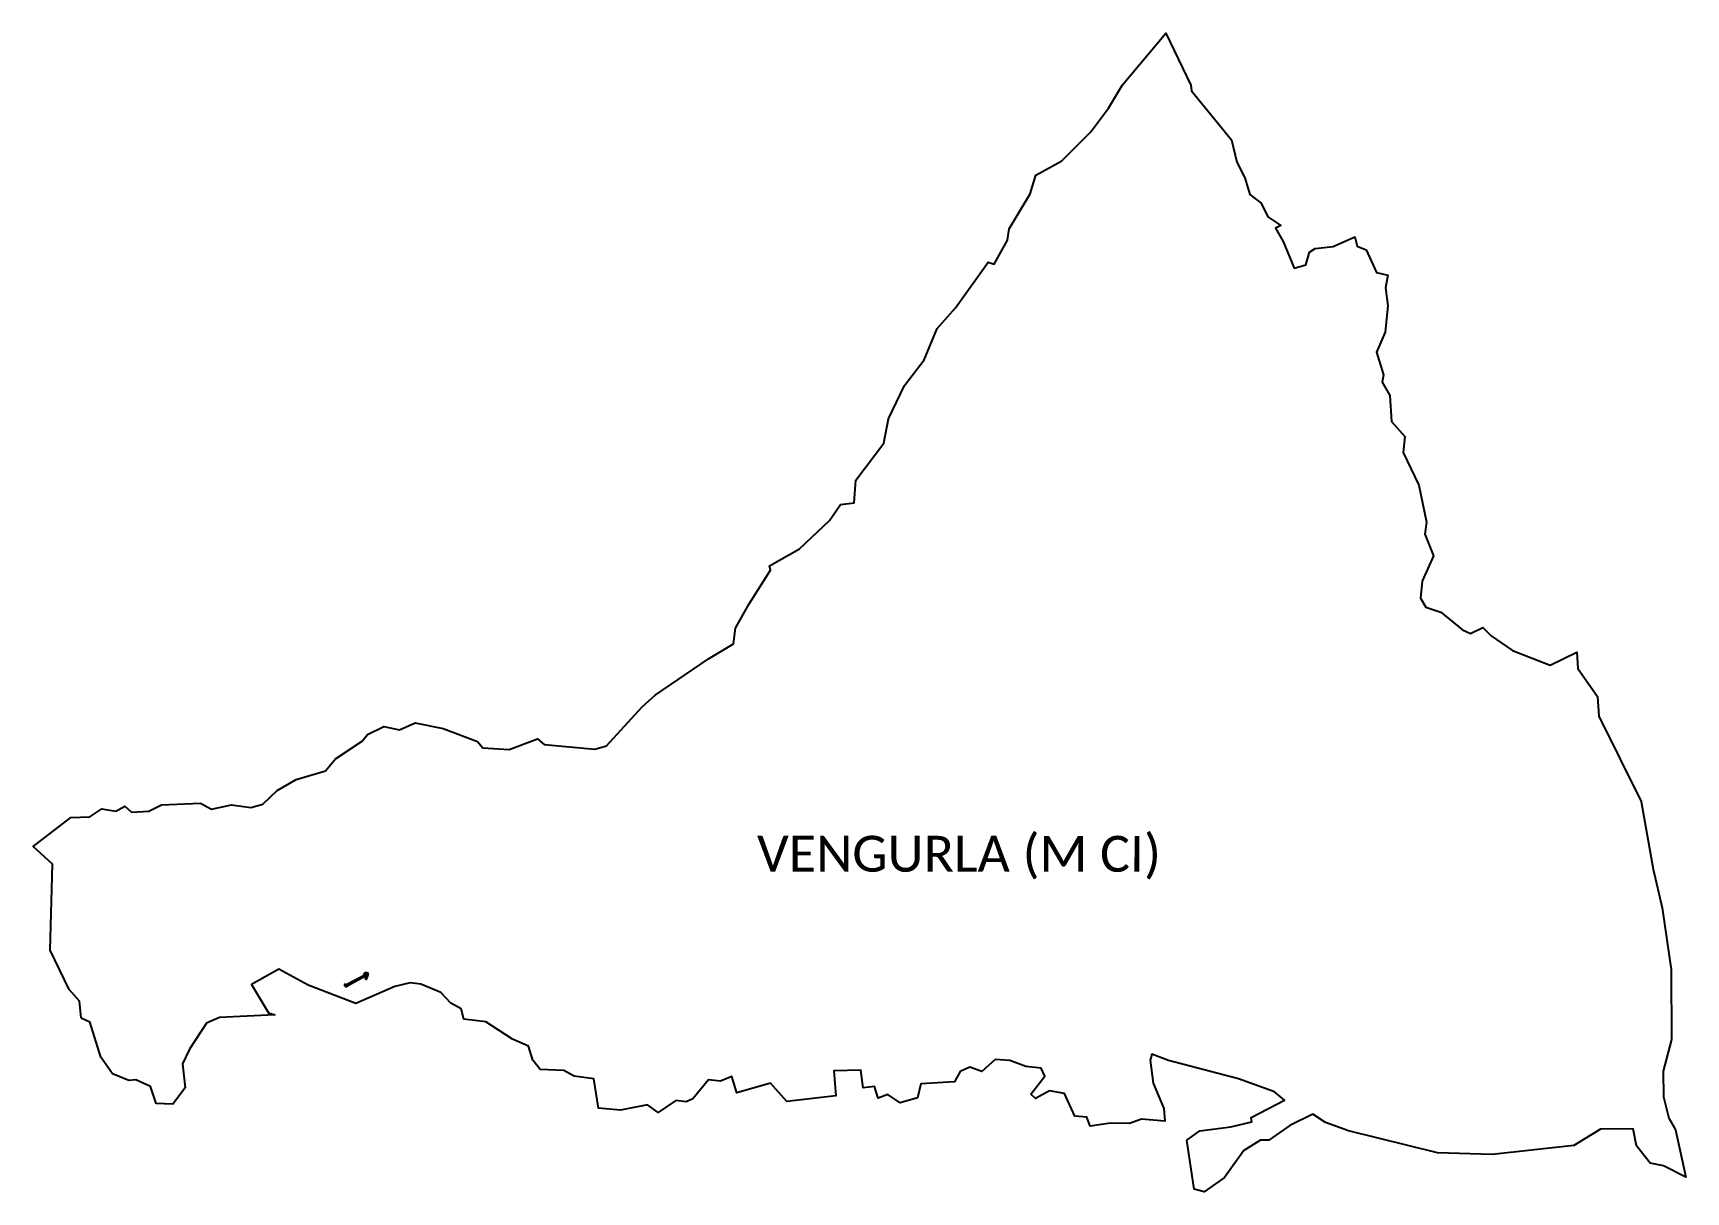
# Model space of a CAD drawing. Header units: metres. Extents: x 351288 to 357899, y 1752801 to 1757437.
import ezdxf

# ---------------------------------------------------------------- set-up
doc = ezdxf.new("R2010")
doc.units = ezdxf.units.M
doc.header["$MEASUREMENT"] = 0
for name, color, linetype in [('JETTY', 41, 'Continuous'), ('JETTY HATCH', 220, 'Continuous'), ('village', 3, 'Continuous'), ('VILLAGE NAME', 250, 'Continuous')]:
    doc.layers.add(name, color=color, linetype=linetype)
doc.styles.get("Standard").update_dxf_attribs({"font": 'arial.ttf'})

msp = doc.modelspace()

# ---------------------------------------------------------------- linework, layer by layer
at = {"layer": 'JETTY'}
for p, q in [((352613, 1753667), (352540.9, 1753628.6)), ((352606.1, 1753658.3), (352620.6, 1753665.8)), ((352617.7, 1753679), (352610.1, 1753672.2)), ((352610.1, 1753672.2), (352613, 1753667)), ((352621.5, 1753665.4), (352616.8, 1753652.7)), ((352630.1, 1753674), (352617.7, 1753679)), ((352620.6, 1753665.8), (352621.5, 1753665.4)), ((352622, 1753650.9), (352626.6, 1753665.6)), ((352626.6, 1753665.6), (352627.5, 1753665.4)), ((352627.5, 1753665.4), (352630.1, 1753674)), ((352535.9, 1753633.5), (352533, 1753630.2)), ((352533, 1753630.2), (352539.6, 1753621.7)), ((352538.8, 1753627.6), (352535.9, 1753633.5)), ((352540.9, 1753628.6), (352538.8, 1753627.6)), ((352539.6, 1753621.7), (352558.5, 1753633.8)), ((352558.5, 1753633.8), (352606.1, 1753658.3)), ((352616.8, 1753652.7), (352622, 1753650.9))]:
    msp.add_line(p, q, dxfattribs=at)
at = {"layer": 'JETTY HATCH', "linetype": 'Continuous'}
for p, q in [((352608.3, 1753659.5), (352605, 1753662.8)), ((352605.5, 1753658), (352623.9, 1753676.5)), ((352610.4, 1753671.8), (352616.9, 1753678.3)), ((352614.2, 1753662.5), (352610.8, 1753665.9)), ((352620, 1753665.5), (352611.8, 1753673.7)), ((352627.8, 1753666.5), (352616.4, 1753677.9)), ((352625, 1753660.5), (352621.1, 1753664.4)), ((352621.4, 1753665.1), (352630, 1753673.7)), ((352629.9, 1753673.3), (352628.6, 1753674.6)), ((352533.2, 1753629.9), (352536.2, 1753632.9)), ((352537.1, 1753625), (352540.6, 1753628.5)), ((352539.9, 1753621.8), (352538, 1753623.7)), ((352545.3, 1753625.3), (352541.6, 1753629)), ((352550.7, 1753628.7), (352547.4, 1753632.1)), ((352547.9, 1753627), (352559.5, 1753638.5)), ((352556.1, 1753632.2), (352553.1, 1753635.1)), ((352561.7, 1753635.4), (352558.9, 1753638.2)), ((352567.5, 1753638.4), (352564.6, 1753641.3)), ((352569, 1753639.2), (352578.4, 1753648.6)), ((352573.3, 1753641.4), (352570.4, 1753644.4)), ((352579.2, 1753644.4), (352576.2, 1753647.4)), ((352585, 1753647.4), (352581.9, 1753650.5)), ((352587.2, 1753648.6), (352597.3, 1753658.7)), ((352590.8, 1753650.5), (352587.7, 1753653.6)), ((352596.7, 1753653.5), (352593.5, 1753656.7)), ((352602.5, 1753656.5), (352599.2, 1753659.7)), ((352617.6, 1753652.4), (352624.7, 1753659.6)), ((352622.9, 1753653.7), (352618.7, 1753657.9))]:
    msp.add_line(p, q, dxfattribs=at)
at = {"layer": 'village'}
msp.add_lwpolyline([(351481.1, 1753496.8), (351515.1, 1753481.8)], dxfattribs=at)
at = {"layer": 'village', "color": 3, "true_color": 0x00ff00}
for points in [[(351481.1, 1753496.8, 0), (351474.4, 1753564.5, 0), (351432.3, 1753611, 0), (351357.1, 1753767.3, 0), (351366.2, 1754112.2, 0), (351288.1, 1754182.3, 0), (351439.2, 1754299.2, 0), (351515.5, 1754301.4, 0), (351563.8, 1754332.7, 0), (351618.8, 1754324.2, 0), (351654.6, 1754343.6, 0), (351681.3, 1754320.2, 0), (351751.2, 1754324.4, 0), (351802.4, 1754348.9, 0), (351957.3, 1754356.5, 0), (352001.4, 1754331.6, 0), (352081.3, 1754348.8, 0), (352159.5, 1754338.3, 0), (352206.5, 1754351.6, 0), (352264.4, 1754406.1, 0), (352339.9, 1754450.9, 0), (352457.8, 1754485.9, 0), (352498.3, 1754533.5, 0), (352604.8, 1754603.5, 0), (352626.1, 1754631.4, 0), (352691.6, 1754662.2, 0), (352753.5, 1754649, 0), (352816.4, 1754677.4, 0), (352927.7, 1754655.1, 0), (353066.2, 1754602.5, 0), (353087.5, 1754578, 0), (353192.5, 1754570.2, 0), (353305.7, 1754613.7, 0), (353332.5, 1754591.2, 0), (353534.7, 1754572.2, 0), (353581.3, 1754585, 0), (353723.6, 1754741.1, 0), (353775.6, 1754788.3, 0), (353989.2, 1754933.3, 0), (354089.8, 1754994.1, 0), (354097.9, 1755055.9, 0), (354151.9, 1755153.9, 0), (354238, 1755288.2, 0), (354234.1, 1755305.1, 0), (354353.5, 1755373.6, 0), (354473, 1755487.1, 0), (354517.4, 1755550.3, 0), (354572.7, 1755557.7, 0), (354578.4, 1755648.8, 0), (354690.8, 1755796.5, 0), (354710.1, 1755894.2, 0), (354774, 1756027.4, 0), (354852.5, 1756129.5, 0), (354903.6, 1756254.7, 0), (354977.1, 1756338.1, 0), (355107.7, 1756520.3, 0), (355132.1, 1756512.1, 0), (355185.1, 1756608.2, 0), (355191.7, 1756654, 0), (355276.7, 1756793.2, 0), (355298.3, 1756868.1, 0), (355402.8, 1756925.9, 0), (355517.9, 1757040.1, 0), (355589.3, 1757136.9, 0), (355645, 1757229.6, 0), (355818.5, 1757437.1, 0), (355919.1, 1757228.4, 0), (355921, 1757206.3, 0), (356081.3, 1757010.4, 0), (356102.5, 1756920.6, 0), (356134.1, 1756857.5, 0), (356154.1, 1756791.6, 0), (356200.4, 1756756.2, 0), (356226.3, 1756701.2, 0), (356279, 1756666.9, 0), (356257.5, 1756655.8, 0), (356287.8, 1756603.4, 0), (356331.4, 1756496.1, 0), (356378.9, 1756509.6, 0), (356393.7, 1756560.6, 0), (356415.7, 1756575.5, 0), (356487.8, 1756583, 0), (356574.1, 1756621.3, 0), (356583.7, 1756584.2, 0), (356620, 1756569.7, 0), (356660.8, 1756479.5, 0), (356706.4, 1756469, 0), (356697.7, 1756417.3, 0), (356707, 1756345.9, 0), (356696.1, 1756240.1, 0), (356661.5, 1756160.1, 0), (356689.6, 1756070.2, 0), (356683.9, 1756040.2, 0), (356715.2, 1755986.4, 0), (356720.8, 1755883.6, 0), (356775, 1755822.6, 0), (356767.7, 1755758.9, 0), (356830.9, 1755628.2, 0), (356861.3, 1755479.7, 0), (356854.7, 1755432.5, 0), (356889.2, 1755345.6, 0), (356844, 1755243.6, 0), (356837, 1755175.7, 0), (356858.6, 1755140.4, 0), (356918.6, 1755120.2, 0), (357004.7, 1755049.4, 0), (357037.9, 1755035.4, 0), (357086.9, 1755059, 0), (357120, 1755026, 0), (357205.6, 1754966.8, 0), (357355.9, 1754907.8, 0), (357462.2, 1754959.6, 0), (357466.2, 1754894.6, 0), (357544.9, 1754783, 0), (357550.6, 1754704.7, 0), (357719.9, 1754363, 0), (357768.1, 1754092.6, 0), (357804.3, 1753937.2, 0), (357839.9, 1753690.3, 0), (357841.6, 1753410.8, 0), (357808.1, 1753284.4, 0), (357809.4, 1753181.8, 0)], [(357809.4, 1753181.8, 0), (357831.1, 1753095.7, 0), (357857.1, 1753049.4, 0), (357898.9, 1752860.4, 0), (357809.4, 1752905, 0), (357755.9, 1752916.3, 0), (357701.6, 1752985.4, 0), (357688.3, 1753053.5, 0), (357556.9, 1753051.7, 0), (357451.2, 1752987.1, 0), (357123.9, 1752950.3, 0), (356905, 1752956.6, 0), (356549.7, 1753045.2, 0), (356457.7, 1753078.7, 0), (356407.3, 1753111.9, 0), (356314.9, 1753066.8, 0), (356230.1, 1753008.1, 0), (356197.8, 1753008, 0), (356130.1, 1752965.9, 0), (356053.5, 1752857.8, 0), (355972, 1752800.6, 0), (355932.5, 1752812.2, 0), (355903.1, 1753007.6, 0), (355955.2, 1753045.2, 0), (356078.9, 1753061.1, 0), (356162.3, 1753081.7, 0), (356160.1, 1753097.8, 0), (356292.8, 1753168.3, 0), (356252.9, 1753200.6, 0), (356109.4, 1753252.9, 0), (355828.8, 1753326.5, 0), (355762.7, 1753352.2, 0), (355755.7, 1753328.2, 0), (355767.6, 1753235.8, 0), (355811.2, 1753134.9, 0), (355815.3, 1753083.6, 0), (355721.2, 1753091.6, 0), (355673.8, 1753074, 0), (355597.3, 1753075.3, 0), (355516.7, 1753063.6, 0), (355502.2, 1753099.9, 0), (355454.1, 1753103.3, 0), (355413.6, 1753194.6, 0), (355353.8, 1753204.6, 0), (355297.2, 1753174.2, 0), (355279.4, 1753191.4, 0), (355335.4, 1753263.5, 0), (355319.5, 1753295.6, 0), (355258.3, 1753302.1, 0), (355194.5, 1753326.2, 0), (355135.9, 1753330.7, 0), (355082.9, 1753282.7, 0), (355034.3, 1753300.4, 0), (354996, 1753283, 0), (354973.1, 1753240.6, 0), (354838.7, 1753233.3, 0), (354825.6, 1753177.3, 0), (354756.2, 1753157.3, 0), (354706.9, 1753191.1, 0), (354668.1, 1753176.2, 0), (354653.3, 1753222.3, 0), (354608.2, 1753217.1, 0), (354599.1, 1753287.9, 0), (354490.6, 1753285.2, 0), (354498.5, 1753185.1, 0), (354302.8, 1753162.8, 0), (354237.3, 1753236.3, 0), (354103.3, 1753196.5, 0), (354082.3, 1753262.8, 0), (354037.3, 1753243.5, 0), (353989.2, 1753249.1, 0), (353927, 1753173.5, 0), (353900, 1753161.8, 0), (353859, 1753166.3, 0), (353787.7, 1753119, 0), (353745.6, 1753149.3, 0), (353637.4, 1753127.6, 0), (353549.7, 1753136.4, 0), (353531.5, 1753252.5, 0), (353452.5, 1753264, 0), (353410.8, 1753286.8, 0), (353315.9, 1753291.1, 0), (353286.5, 1753327.9, 0), (353269, 1753383.2, 0), (353206.2, 1753412.5, 0), (353099.1, 1753480.7, 0), (353010.7, 1753492.3, 0), (353000.3, 1753532.8, 0), (352959.3, 1753555.7, 0), (352919.6, 1753598.1, 0), (352838.7, 1753631.6, 0), (352795.9, 1753637.7, 0), (352734.4, 1753622.9, 0), (352579.7, 1753554.9, 0), (352388.6, 1753627.9, 0), (352271.2, 1753692.1, 0), (352161.5, 1753630, 0), (352229.8, 1753516.9, 0), (352254.5, 1753508.8, 0), (352033.6, 1753498.1, 0), (351981.5, 1753476.1, 0), (351913.2, 1753371.6, 0), (351886, 1753312.8, 0), (351896.1, 1753217.5, 0), (351847.5, 1753152.4, 0), (351779.8, 1753154.9, 0), (351757.7, 1753222.4, 0), (351698.9, 1753249.5, 0), (351671.3, 1753246.1, 0), (351606.3, 1753273.3, 0), (351559.6, 1753340.5, 0), (351515.1, 1753481.8, 0)]]:
    msp.add_polyline3d(points, dxfattribs=at)

# ---------------------------------------------------------------- texts
at = {"layer": 'VILLAGE NAME', "insert": (354183.7, 1754225.7), "char_height": 143.7, "attachment_point": 1, "rotation": 359.9793}
msp.add_mtext_dynamic_manual_height_columns('{\\fCalibri|b0|i0|c0|p34;VENGURLA (M CI)}', width=1886.982, gutter_width=718.5, heights=[0], dxfattribs=at)

doc.saveas('drawing.dxf')
